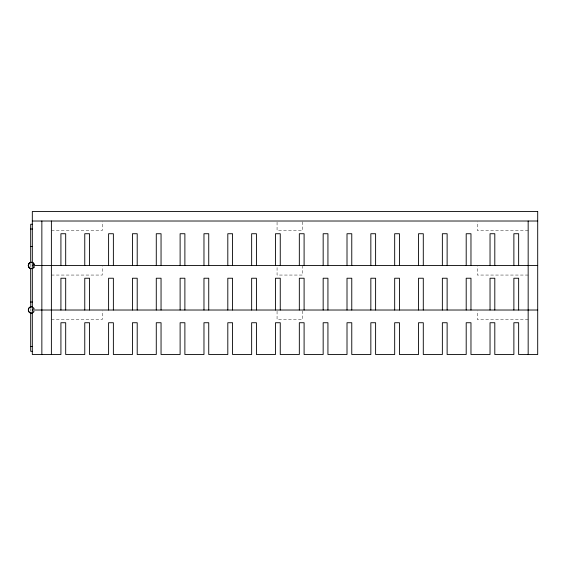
<?xml version="1.0" encoding="UTF-8"?>
<svg xmlns="http://www.w3.org/2000/svg" width="566" height="566" viewBox="0 0 566 566"><rect width="100%" height="100%" fill="white"/><g stroke="black" fill="none" stroke-linecap="round" stroke-linejoin="round"><path stroke-width="0.42" stroke-dasharray="2.83 2.12" d="M51.386 230.553L102.248 230.553L102.248 221.886M528.163 230.553L477.308 230.553L477.308 221.886M51.386 275.055L102.248 275.055L102.248 266.388M528.163 275.055L477.308 275.055L477.308 266.388M51.386 319.549L102.248 319.549L102.248 310.883M528.163 319.549L477.308 319.549L477.308 310.883M302.492 221.886L302.492 230.553L277.064 230.553L277.064 221.886M302.492 265.518L302.492 275.055L277.064 275.055L277.064 265.518M302.492 310.883L302.492 319.549L277.064 319.549L277.064 310.883M30.727 263.926L30.727 267.11M30.727 308.428L30.727 312.404M33.161 267.244A2.377 2.377 0 0 0 33.535 266.749A2.335 2.335 0 0 1 33.175 267.209A2.377 2.377 0 0 0 33.535 266.664A2.335 2.335 0 0 1 33.175 267.124M33.535 264.372A2.377 2.377 0 0 0 33.161 263.883A2.335 2.335 0 0 1 33.543 264.4M33.069 268.312A3.177 3.177 0 0 0 34.547 266.388A3.134 3.134 0 0 1 33.09 268.277M34.547 264.739A3.177 3.177 0 0 0 33.069 262.808A3.134 3.134 0 0 1 34.547 264.754M33.069 268.227A3.177 3.177 0 0 0 34.229 267.06A3.134 3.134 0 0 1 33.09 268.185M34.547 264.647A3.177 3.177 0 0 0 33.069 262.723A3.134 3.134 0 0 1 34.547 264.662M33.776 264.86A2.377 2.377 0 0 0 33.161 263.791A2.335 2.335 0 0 1 33.776 264.867M33.069 312.722A3.177 3.177 0 0 0 34.229 311.562A3.134 3.134 0 0 1 33.09 312.687M34.547 309.149A3.177 3.177 0 0 0 33.069 307.218A3.134 3.134 0 0 1 34.547 309.163M33.161 311.654A2.377 2.377 0 0 0 33.535 311.159A2.335 2.335 0 0 1 33.175 311.625M33.776 309.354A2.377 2.377 0 0 0 33.161 308.293A2.335 2.335 0 0 1 33.776 309.369"/><path stroke-width="0.85" d="M32.319 221.016L537.7 221.016M32.276 224.242L30.684 224.242L30.684 262.383L32.319 262.341M30.684 229.011L32.276 229.011M30.727 246.451L32.319 246.451M32.304 262.49L32.319 262.49A3.177 3.177 0 0 0 28.406 264.739A3.177 3.177 0 0 0 30.656 268.631L30.727 306.836M32.319 265.518L537.7 265.518M30.684 268.652L32.276 268.652M30.684 302.025L32.276 302.025M30.684 306.793L32.319 306.836A3.177 3.177 0 0 0 28.3 309.97A3.177 3.177 0 0 0 32.304 313.04M32.319 310.019L537.7 310.019M32.276 313.154L30.684 313.154L30.684 351.295L32.276 351.295M30.684 346.526L32.276 346.526M32.304 262.405L32.319 262.412A3.177 3.177 0 0 0 28.3 265.475A3.177 3.177 0 0 0 32.304 268.546M528.163 221.016L528.163 354.514M518.647 265.518L518.647 233.73L513.878 233.73L513.878 265.518M518.647 310.019L518.647 278.231L513.878 278.231L513.878 310.019M494.804 265.518L494.804 233.73L490.036 233.73L490.036 265.518M494.804 310.019L494.804 278.231L490.036 278.231L490.036 310.019M470.969 265.518L470.969 233.73L466.2 233.73L466.2 265.518M470.969 310.019L470.969 278.231L466.2 278.231L466.2 310.019M447.126 265.518L447.126 233.73L442.357 233.73L442.357 265.518M447.126 310.019L447.126 278.231L442.357 278.231L442.357 310.019M423.29 265.518L423.29 233.73L418.522 233.73L418.522 265.518M423.29 310.019L423.29 278.231L418.522 278.231L418.522 310.019M399.447 265.518L399.447 233.73L394.679 233.73L394.679 265.518M399.447 310.019L399.447 278.231L394.679 278.231L394.679 310.019M375.612 265.518L375.612 233.73L370.843 233.73L370.843 265.518M375.612 310.019L375.612 278.231L370.843 278.231L370.843 310.019M351.769 265.518L351.769 233.73L347.008 233.73L347.008 265.518M351.769 310.019L351.769 278.231L347.008 278.231L347.008 310.019M327.933 265.518L327.933 233.73L323.165 233.73L323.165 265.518M327.933 310.019L327.933 278.231L323.165 278.231L323.165 310.019M304.098 265.518L304.098 233.73L299.329 233.73L299.329 265.518M304.098 310.019L304.098 278.231L299.329 278.231L299.329 310.019M280.255 265.518L280.255 233.73L275.486 233.73L275.486 265.518M280.255 310.019L280.255 278.231L275.486 278.231L275.486 310.019M256.419 265.518L256.419 233.73L251.651 233.73L251.651 265.518M256.419 310.019L256.419 278.231L251.651 278.231L251.651 310.019M232.576 265.518L232.576 233.73L227.808 233.73L227.808 265.518M232.576 310.019L232.576 278.231L227.808 278.231L227.808 310.019M208.741 265.518L208.741 233.73L203.972 233.73L203.972 265.518M208.741 310.019L208.741 278.231L203.972 278.231L203.972 310.019M184.884 265.518L184.884 233.73L180.115 233.73L180.115 265.518M184.884 310.019L184.884 278.231L180.115 278.231L180.115 310.019M161.048 265.518L161.048 233.73L156.28 233.73L156.28 265.518M161.048 310.019L161.048 278.231L156.28 278.231L156.28 310.019M137.205 265.518L137.205 233.73L132.444 233.73L132.444 265.518M137.205 310.019L137.205 278.231L132.444 278.231L132.444 310.019M113.37 265.518L113.37 233.73L108.601 233.73L108.601 265.518M113.37 310.019L113.37 278.231L108.601 278.231L108.601 310.019M89.534 265.518L89.534 233.73L84.766 233.73L84.766 265.518M89.534 310.019L89.534 278.231L84.766 278.231L84.766 310.019M65.691 265.518L65.691 233.73L60.923 233.73L60.923 265.518M65.691 310.019L65.691 278.231L60.923 278.231L60.923 310.019M51.386 221.016L51.386 354.514M41.856 221.016L41.856 354.514M30.713 268.588A3.134 3.134 0 0 1 30.713 262.539M30.713 268.503A3.134 3.134 0 0 1 28.498 264.662A3.134 3.134 0 0 1 32.333 262.447M30.713 312.998A3.134 3.134 0 0 1 28.498 309.163M28.809 308.406A3.134 3.134 0 0 1 30.713 306.949M537.7 211.486L32.319 211.486L32.319 354.514L60.923 354.514L60.923 322.733L65.691 322.733L65.691 354.514L84.766 354.514L84.766 322.733L89.534 322.733L89.534 354.514L108.601 354.514L108.601 322.733L113.37 322.733L113.37 354.514L132.444 354.514L132.444 322.733L137.205 322.733L137.205 354.514L156.28 354.514L156.28 322.733L161.048 322.733L161.048 354.514L180.115 354.514L180.115 322.733L184.884 322.733L184.884 354.514L203.972 354.514L203.972 322.733L208.741 322.733L208.741 354.514L227.808 354.514L227.808 322.733L232.576 322.733L232.576 354.514L251.651 354.514L251.651 322.733L256.419 322.733L256.419 354.514L275.486 354.514L275.486 322.733L280.255 322.733L280.255 354.514L299.329 354.514L299.329 322.733L304.098 322.733L304.098 354.514L323.165 354.514L323.165 322.733L327.933 322.733L327.933 354.514L347.008 354.514L347.008 322.733L351.769 322.733L351.769 354.514L370.843 354.514L370.843 322.733L375.612 322.733L375.612 354.514L394.679 354.514L394.679 322.733L399.447 322.733L399.447 354.514L418.522 354.514L418.522 322.733L423.29 322.733L423.29 354.514L442.357 354.514L442.357 322.733L447.126 322.733L447.126 354.514L466.2 354.514L466.2 322.733L470.969 322.733L470.969 354.514L490.036 354.514L490.036 322.733L494.804 322.733L494.804 354.514L513.878 354.514L513.878 322.733L518.647 322.733L518.647 354.514L537.7 354.514L537.7 211.486"/></g></svg>
